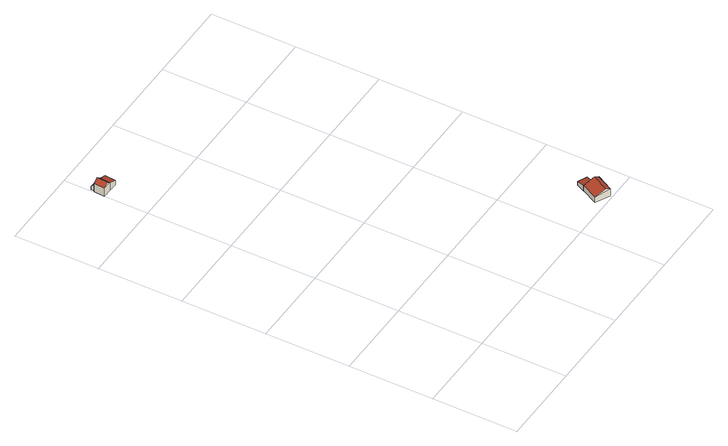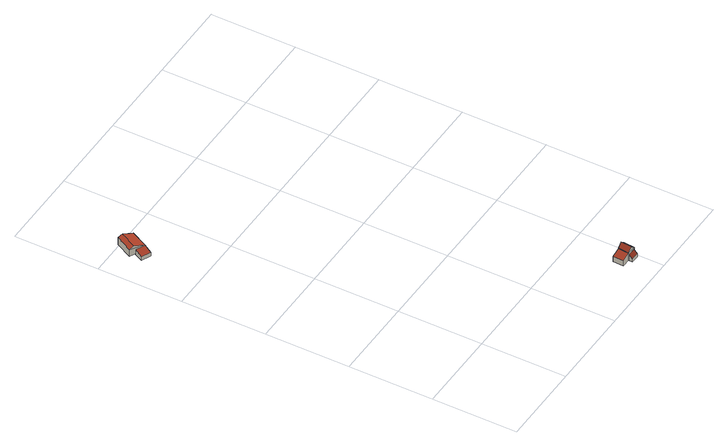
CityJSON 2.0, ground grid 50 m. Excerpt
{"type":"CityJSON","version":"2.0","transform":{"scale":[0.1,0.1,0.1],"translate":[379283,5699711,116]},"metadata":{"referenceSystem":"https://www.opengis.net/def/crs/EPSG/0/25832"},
"CityObjects":{
"building1":{"type":"Building","attributes":{"Gemeindeschluessel":"05911000","Geometrietyp2DReferenz":"3000","function":"31001_2723"},"children":["building1-1","building1-2","building1-3"]},
"building1-1":{"type":"BuildingPart","attributes":{"roofType":"5000","measuredHeight":7.54,"storeysAboveGround":1},"parents":["building1"],"geometry":[{"type":"Solid","lod":"2","boundaries":[[[[0,1,2,3,4]],[[5,6,1,0]],[[7,8,9,6,5]],[[10,7,5,0,11]],[[12,10,11,4]],[[4,11,0]],[[7,10,12]],[[1,6,9,13,14,2]],[[15,14,13,16,8,7,12]],[[13,9,8,16]],[[15,12,4,3]],[[2,14,15,3]]]],"semantics":{"surfaces":[{"type":"WallSurface"},{"type":"RoofSurface"},{"type":"GroundSurface"},{"type":"ClosureSurface"}],"values":[[0,0,0,1,1,0,0,2,0,3,0,3]]}}]},
"building1-2":{"type":"BuildingPart","attributes":{"roofType":"2100","measuredHeight":4.18,"storeysAboveGround":1},"parents":["building1"],"geometry":[{"type":"Solid","lod":"2","boundaries":[[[[16,13,17,18]],[[19,20,9,8]],[[18,17,20,19]],[[8,16,18,19]],[[13,9,20,17]],[[13,16,8,9]]]],"semantics":{"surfaces":[{"type":"WallSurface"},{"type":"RoofSurface"},{"type":"GroundSurface"},{"type":"ClosureSurface"}],"values":[[0,0,0,1,2,3]]}}]},
"building1-3":{"type":"BuildingPart","attributes":{"roofType":"2100","measuredHeight":5.17,"storeysAboveGround":1},"parents":["building1"],"geometry":[{"type":"Solid","lod":"2","boundaries":[[[[21,22,14,15]],[[23,24,22,21]],[[3,2,24,23]],[[23,21,15,3]],[[22,24,2,14]],[[2,3,15,14]]]],"semantics":{"surfaces":[{"type":"WallSurface"},{"type":"RoofSurface"},{"type":"GroundSurface"},{"type":"ClosureSurface"}],"values":[[0,0,0,1,2,3]]}}]},
"building2":{"type":"Building","attributes":{"Gemeindeschluessel":"05911000","Geometrietyp2DReferenz":"3000","function":"31001_2464","roofType":"5000","measuredHeight":5.83,"storeysAboveGround":1},"geometry":[{"type":"Solid","lod":"2","boundaries":[[[[25,26,27,28]],[[29,30,26,25]],[[31,32,30,29]],[[28,27,32,31]],[[33,25,28,34]],[[29,33,34,31]],[[25,33,29]],[[31,34,28]],[[26,30,32,27]]]],"semantics":{"surfaces":[{"type":"WallSurface"},{"type":"RoofSurface"},{"type":"GroundSurface"}],"values":[[0,0,0,0,1,1,0,0,2]]}}]},
"building3":{"type":"Building","attributes":{"Gemeindeschluessel":"05911000","Geometrietyp2DReferenz":"3000","function":"31001_2723","roofType":"2100","measuredHeight":3.53,"storeysAboveGround":1},"geometry":[{"type":"Solid","lod":"2","boundaries":[[[[35,36,37,25]],[[38,39,36,35]],[[40,41,39,38]],[[25,37,41,40]],[[38,35,25,40]],[[36,39,41,37]]]],"semantics":{"surfaces":[{"type":"WallSurface"},{"type":"RoofSurface"},{"type":"GroundSurface"}],"values":[[0,0,0,0,1,2]]}}]}
},
"vertices":[
[2,2259,56],[2,2259,3],[55,2257,3],[55,2257,54],[55,2257,56],[8,2325,56],[8,2325,3],[11,2324,58],[11,2324,45],[11,2324,3],[35,2323,78],[29,2258,78],[61,2322,56],[57,2322,3],[61,2322,3],[61,2322,54],[57,2322,44],
[60,2343,3],[60,2343,25],[13,2346,25],[13,2346,3],
[111,2319,37],[111,2319,3],[106,2254,37],[106,2254,3],
[1271,144,57],[1271,144,25],[1221,45,25],[1221,45,57],[1358,103,71],[1358,103,25],[1306,2,71],[1306,2,25],[1333,115,84],[1282,14,84],
[1296,193,46],[1296,193,22],[1271,144,22],[1350,168,46],[1350,168,22],[1326,118,57],[1326,118,22]
]}
